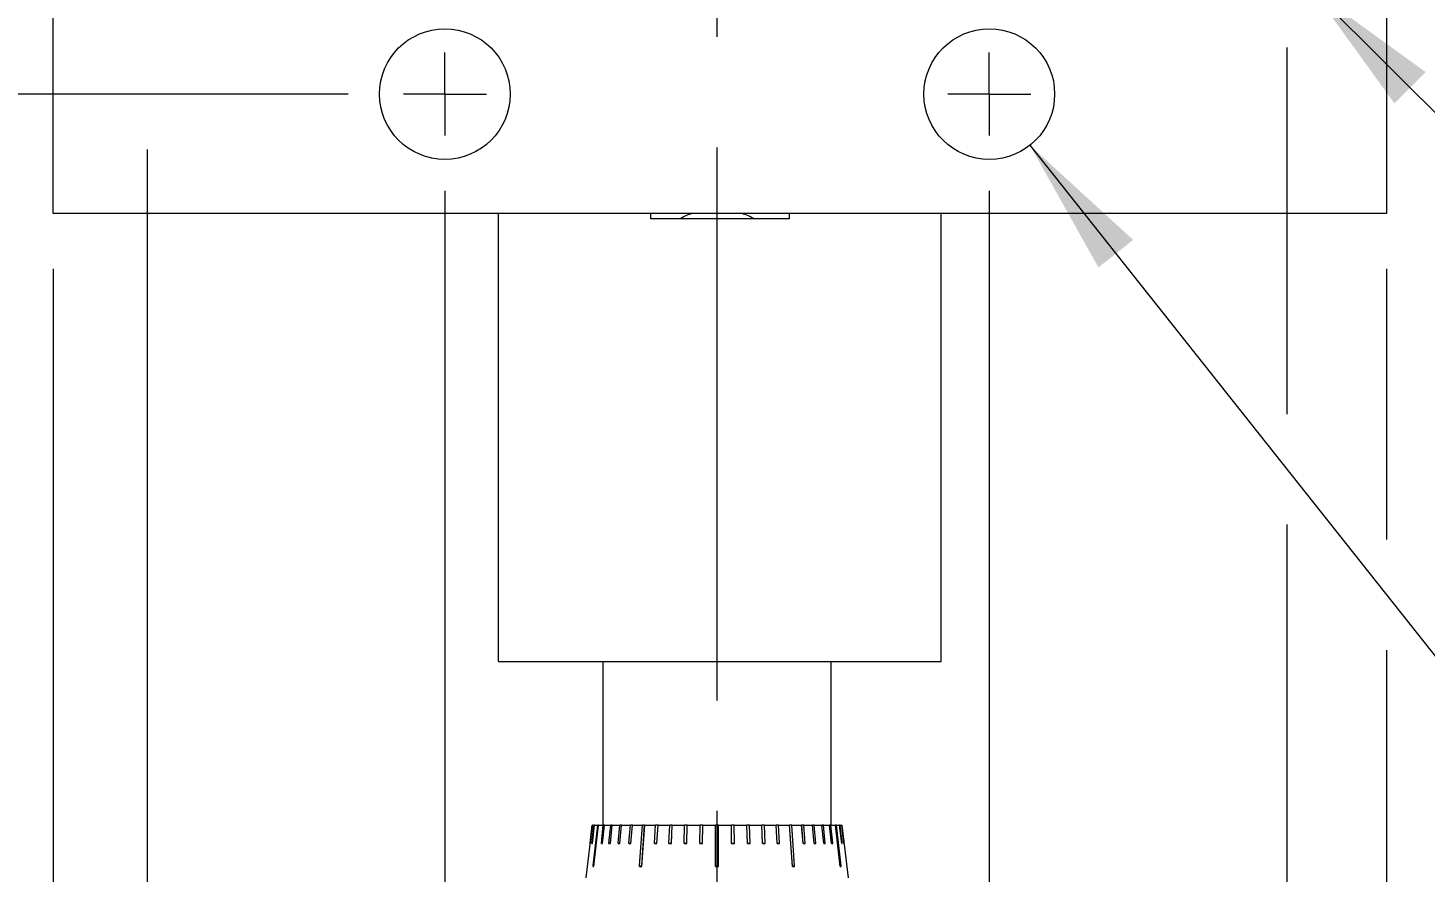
# Model space of a CAD drawing. Header units: millimetres. Extents: x 2 to 278, y 1 to 215.
# Drawn here: x 27.61 to 59.69, y 140.79 to 160.18 of the extents above; entities that cross this region are included whole.
import ezdxf

# ---------------------------------------------------------------- set-up
doc = ezdxf.new("R2010")
doc.units = ezdxf.units.MM
doc.linetypes.add('CENTERX2', pattern=[20.32, 12.7, -2.54, 2.54, -2.54])
doc.styles.add('SLDTEXTSTYLE0', font='TXT', dxfattribs={"width": 0.75})
doc.styles.add('SLDTEXTSTYLE2', font='TXT', dxfattribs={"width": 0.7})
doc.dimstyles.new('SLDDIMSTYLE1', dxfattribs={"dimtxt": 2.116667, "dimasz": 3.175, "dimexe": 0, "dimexo": 0.0625, "dimgap": 0.529167, "dimtad": 0, "dimtih": 1, "dimtoh": 1, "dimdec": 1, "dimlfac": 2, "dimrnd": 1e-09, "dimzin": 4, "dimdsep": 46, "dimtxsty": 'SLDTEXTSTYLE0', "dimsah": 1, "dimcen": 0.09, "dimadec": 0, "dimazin": 1, "dimtfac": 1, "dimtdec": 1, "dimtmove": 0, "dimatfit": 0, "dimfxl": 1, "dimfrac": 2, "dimtolj": 1, "dimtzin": 12, "dimarcsym": 0})
doc.dimstyles.new('SLDDIMSTYLE2', dxfattribs={"dimtxt": 2.116667, "dimasz": 3.175, "dimexe": 0, "dimexo": 0.0625, "dimgap": 0.529167, "dimtad": 0, "dimtih": 1, "dimtoh": 1, "dimdec": 1, "dimlfac": 2, "dimrnd": 1e-09, "dimzin": 12, "dimdsep": 46, "dimtxsty": 'SLDTEXTSTYLE0', "dimsah": 1, "dimcen": 0.09, "dimadec": 0, "dimazin": 3, "dimtfac": 1, "dimtdec": 1, "dimtofl": 0, "dimtmove": 0, "dimatfit": 3, "dimfxl": 1, "dimfrac": 2, "dimtolj": 1, "dimtzin": 12, "dimarcsym": 0})
doc.dimstyles.new('SLDDIMSTYLE3', dxfattribs={"dimtxt": 2.116667, "dimasz": 3.175, "dimexe": 0, "dimexo": 0.0625, "dimgap": 0.529167, "dimtad": 0, "dimtih": 1, "dimtoh": 1, "dimdec": 1, "dimlfac": 2, "dimrnd": 1e-09, "dimzin": 4, "dimdsep": 46, "dimtxsty": 'SLDTEXTSTYLE0', "dimsah": 1, "dimcen": 0.09, "dimadec": 0, "dimazin": 1, "dimtfac": 1, "dimtdec": 1, "dimtofl": 0, "dimtmove": 0, "dimatfit": 3, "dimfxl": 1, "dimfrac": 2, "dimtolj": 1, "dimtzin": 12, "dimarcsym": 0})
doc.dimstyles.new('SLDDIMSTYLE4', dxfattribs={"dimtxt": 2.116667, "dimasz": 3.175, "dimexe": 0, "dimexo": 0.0625, "dimgap": 0.529167, "dimtad": 0, "dimtih": 1, "dimtoh": 1, "dimdec": 1, "dimlfac": 2, "dimrnd": 1e-09, "dimzin": 12, "dimdsep": 46, "dimtxsty": 'SLDTEXTSTYLE0', "dimsah": 1, "dimcen": 0, "dimadec": 0, "dimazin": 3, "dimtfac": 1, "dimtdec": 1, "dimtofl": 0, "dimtmove": 0, "dimatfit": 3, "dimfxl": 1, "dimfrac": 2, "dimtolj": 1, "dimtzin": 12, "dimarcsym": 0})

# ---------------------------------------------------------------- blocks, each defined once
blk = doc.blocks.new('_D_7')
at = {"color": 7, "linetype": 'Continuous', "lineweight": 0}
for p, q in [((29.085, 183.655), (7.476, 183.655)), ((9.254, 183.655), (9.254, 174.947)), ((34.963, 183.655), (31.625, 183.655)), ((5.375, 171.155), (4.732, 171.155)), ((4.732, 171.155), (4.732, 167.792)), ((13.133, 171.155), (13.776, 171.155)), ((13.776, 171.155), (13.776, 167.792)), ((4.732, 167.792), (5.375, 167.792)), ((13.776, 167.792), (13.133, 167.792)), ((9.254, 158.655), (9.254, 167.363)), ((34.963, 158.655), (7.476, 158.655))]:
    blk.add_line(p, q, dxfattribs=at)
at = {"color": 7, "linetype": 'Continuous', "lineweight": 18}
for points in [[(9.254, 183.655), (8.746, 180.48), (9.762, 180.48)], [(9.254, 158.655), (9.762, 161.83), (8.746, 161.83)]]:
    blk.add_solid(points, dxfattribs=at)
at = {"color": 7, "linetype": 'Continuous', "lineweight": 18, "char_height": 2.1167, "attachment_point": 1, "style": 'SLDTEXTSTYLE0'}
for s, insert in [('50.0mm', (3.872, 174.313)), ('1.97in', (5.375, 170.521))]:
    blk.add_mtext(s, dxfattribs=dict(at, insert=insert))
blk = doc.blocks.new('_D_8')
at = {"color": 7, "linetype": 'Continuous', "lineweight": 0}
for p, q in [((37.186, 156.433), (37.186, 112.638)), ((49.686, 156.433), (49.686, 112.638)), ((37.186, 114.416), (30.836, 114.416)), ((39.557, 114.416), (38.913, 114.416)), ((38.913, 114.416), (38.913, 111.053)), ((47.314, 114.416), (47.958, 114.416)), ((47.958, 114.416), (47.958, 111.053)), ((49.686, 114.416), (56.036, 114.416)), ((38.913, 111.053), (39.557, 111.053)), ((47.958, 111.053), (47.314, 111.053))]:
    blk.add_line(p, q, dxfattribs=at)
at = {"color": 7, "linetype": 'Continuous', "lineweight": 18}
for points in [[(37.186, 114.416), (34.011, 114.924), (34.011, 113.908)], [(49.686, 114.416), (52.861, 113.908), (52.861, 114.924)]]:
    blk.add_solid(points, dxfattribs=at)
at = {"color": 7, "linetype": 'Continuous', "lineweight": 18, "char_height": 2.1167, "attachment_point": 1, "style": 'SLDTEXTSTYLE0'}
for s, insert in [('25.0mm', (38.054, 117.574)), ('0.98in', (39.557, 113.782))]:
    blk.add_mtext(s, dxfattribs=dict(at, insert=insert))
blk = doc.blocks.new('_D_9')
at = {"color": 7, "linetype": 'Continuous', "lineweight": 0}
for p, q in [((56.517, 159.725), (56.517, 151.309)), ((30.355, 157.385), (30.355, 103.051)), ((56.517, 148.769), (56.517, 103.051)), ((30.355, 104.829), (36.845, 104.829)), ((39.557, 104.829), (38.913, 104.829)), ((38.913, 104.829), (38.913, 101.466)), ((47.314, 104.829), (47.958, 104.829)), ((47.958, 104.829), (47.958, 101.466)), ((56.517, 104.829), (50.027, 104.829)), ((38.913, 101.466), (39.557, 101.466)), ((47.958, 101.466), (47.314, 101.466))]:
    blk.add_line(p, q, dxfattribs=at)
at = {"color": 7, "linetype": 'Continuous', "lineweight": 18}
for points in [[(30.355, 104.829), (33.53, 104.321), (33.53, 105.337)], [(56.517, 104.829), (53.342, 105.337), (53.342, 104.321)]]:
    blk.add_solid(points, dxfattribs=at)
at = {"color": 7, "linetype": 'Continuous', "lineweight": 18, "char_height": 2.1167, "attachment_point": 1, "style": 'SLDTEXTSTYLE0'}
for s, insert in [('52.3mm', (38.054, 107.986)), ('2.06in', (39.557, 104.194))]:
    blk.add_mtext(s, dxfattribs=dict(at, insert=insert))
blk = doc.blocks.new('_D_10')
at = {"color": 7, "linetype": 'Continuous', "lineweight": 0}
for p, q in [((57.1, 161.047), (64.221, 153.926)), ((64.221, 153.926), (68.031, 153.926))]:
    blk.add_line(p, q, dxfattribs=at)
at = {"color": 7, "linetype": 'Continuous', "lineweight": 18}
blk.add_solid([(57.1, 161.047), (58.986, 158.442), (59.704, 159.161)], dxfattribs=at)
at = {"color": 7, "linetype": 'Continuous', "lineweight": 18, "attachment_point": 1}
for s, insert, char_height, style in [('M4 x 0.7 THREAD', (68.031, 154.973), 2.11667, 'SLDTEXTSTYLE2'), ('5.6mm [0.22in] DEEP', (68.031, 151.61), 2.11667, 'SLDTEXTSTYLE0'), ('4 PLACES', (68.031, 148.247), 2.1167, 'SLDTEXTSTYLE0')]:
    blk.add_mtext(s, dxfattribs=dict(at, insert=insert, char_height=char_height, style=style))
blk = doc.blocks.new('_D_11')
at = {"color": 7, "linetype": 'Continuous', "lineweight": 0}
for p, q in [((50.618, 157.48), (65.264, 139.005)), ((65.264, 139.005), (69.074, 139.005))]:
    blk.add_line(p, q, dxfattribs=at)
at = {"color": 7, "linetype": 'Continuous', "lineweight": 18}
blk.add_solid([(50.618, 157.48), (52.192, 154.676), (52.988, 155.307)], dxfattribs=at)
at = {"color": 7, "linetype": 'Continuous', "lineweight": 18, "attachment_point": 1}
for s, insert, char_height, style in [('M6 x 1.0 THREAD', (69.074, 140.052), 2.11667, 'SLDTEXTSTYLE2'), ('5.6mm [0.22in] DEEP', (69.074, 136.689), 2.11667, 'SLDTEXTSTYLE0'), ('7 PLACES', (69.074, 133.325), 2.1167, 'SLDTEXTSTYLE0')]:
    blk.add_mtext(s, dxfattribs=dict(at, insert=insert, char_height=char_height, style=style))
blk = doc.blocks.new('_D_12')
at = {"color": 7, "linetype": 'Continuous', "lineweight": 0}
for p, q in [((28.196, 154.645), (28.196, 91.051)), ((58.803, 154.645), (58.803, 148.425)), ((58.803, 145.885), (58.803, 91.051)), ((28.196, 92.829), (36.845, 92.829)), ((39.557, 92.829), (38.913, 92.829)), ((38.913, 92.829), (38.913, 89.466)), ((47.314, 92.829), (47.958, 92.829)), ((47.958, 92.829), (47.958, 89.466)), ((58.803, 92.829), (50.027, 92.829)), ((38.913, 89.466), (39.557, 89.466)), ((47.958, 89.466), (47.314, 89.466))]:
    blk.add_line(p, q, dxfattribs=at)
at = {"color": 7, "linetype": 'Continuous', "lineweight": 18}
for points in [[(28.196, 92.829), (31.371, 92.321), (31.371, 93.337)], [(58.803, 92.829), (55.628, 93.337), (55.628, 92.321)]]:
    blk.add_solid(points, dxfattribs=at)
at = {"color": 7, "linetype": 'Continuous', "lineweight": 18, "char_height": 2.1167, "attachment_point": 1, "style": 'SLDTEXTSTYLE0'}
for s, insert in [('61.2mm', (38.054, 95.986)), ('2.41in', (39.557, 92.194))]:
    blk.add_mtext(s, dxfattribs=dict(at, insert=insert))
blk = doc.blocks.new('SW_CENTERMARKSYMBOL_12')
at = {"color": 0, "linetype": 'Continuous', "lineweight": 18}
for q in [(0, 0.9525), (-0.9525, 0), (0, -0.9525), (0.9525, 0)]:
    blk.add_line((0, 0), q, dxfattribs=at)
blk = doc.blocks.new('SW_CENTERMARKSYMBOL_14')
at = {"color": 0, "linetype": 'Continuous', "lineweight": 18}
for q in [(0, 0.9525), (-0.9525, 0), (0, -0.9525), (0.9525, 0)]:
    blk.add_line((0, 0), q, dxfattribs=at)

msp = doc.modelspace()

# ---------------------------------------------------------------- linework, layer by layer
at = {"color": 7, "linetype": 'CENTERX2', "lineweight": 18}
msp.add_line((43.436, 124.413), (43.436, 188.414), dxfattribs=at)
at = {"color": 7, "linetype": 'Continuous', "lineweight": 18}
for p, q in [((28.196, 155.915), (28.196, 186.395)), ((58.803, 186.395), (58.803, 155.915)), ((58.803, 155.915), (28.196, 155.915)), ((38.419, 145.628), (38.419, 155.915)), ((41.912, 155.788), (41.912, 155.915)), ((45.087, 155.915), (45.087, 155.788)), ((48.579, 145.628), (48.579, 155.915)), ((45.087, 155.788), (41.912, 155.788)), ((38.419, 145.628), (48.579, 145.628)), ((40.816, 145.628), (40.816, 141.866)), ((46.055, 141.866), (46.055, 145.628)), ((40.566, 141.866), (40.42, 140.659)), ((40.519, 141.455), (40.568, 141.866)), ((40.523, 141.446), (40.573, 141.866)), ((40.523, 141.455), (40.572, 141.866)), ((40.561, 141.455), (40.609, 141.866)), ((40.566, 141.866), (40.568, 141.866)), ((40.572, 141.866), (40.568, 141.866)), ((40.572, 141.866), (40.573, 141.866)), ((40.573, 141.866), (40.611, 141.866)), ((40.573, 141.446), (40.622, 141.866)), ((40.573, 141.455), (40.621, 141.866)), ((40.588, 140.93), (40.695, 141.866)), ((40.607, 140.921), (40.716, 141.866)), ((40.607, 140.93), (40.715, 141.866)), ((40.621, 141.866), (40.609, 141.866)), ((40.621, 141.866), (40.622, 141.866)), ((40.622, 141.866), (40.696, 141.866)), ((40.715, 141.866), (40.695, 141.866)), ((40.715, 141.866), (40.716, 141.866)), ((40.716, 141.866), (40.825, 141.866)), ((40.779, 141.455), (40.824, 141.866)), ((40.806, 141.446), (40.852, 141.866)), ((40.806, 141.455), (40.851, 141.866)), ((40.851, 141.866), (40.824, 141.866)), ((40.851, 141.866), (40.852, 141.866)), ((40.852, 141.866), (40.995, 141.866)), ((40.952, 141.455), (40.994, 141.866)), ((40.986, 141.446), (41.029, 141.866)), ((40.986, 141.455), (41.028, 141.866)), ((41.028, 141.866), (40.994, 141.866)), ((41.028, 141.866), (41.029, 141.866)), ((41.029, 141.866), (41.204, 141.866)), ((41.165, 141.455), (41.203, 141.866)), ((41.243, 141.866), (41.203, 141.866)), ((41.205, 141.446), (41.244, 141.866)), ((41.205, 141.455), (41.243, 141.866)), ((41.243, 141.866), (41.244, 141.866)), ((41.244, 141.866), (41.448, 141.866)), ((41.413, 141.455), (41.447, 141.866)), ((41.493, 141.866), (41.447, 141.866)), ((41.459, 141.446), (41.494, 141.866)), ((41.459, 141.455), (41.493, 141.866)), ((41.493, 141.866), (41.494, 141.866)), ((41.494, 141.866), (41.723, 141.866)), ((41.655, 140.93), (41.722, 141.866)), ((41.707, 140.921), (41.774, 141.866)), ((41.707, 140.93), (41.773, 141.866)), ((41.773, 141.866), (41.722, 141.866)), ((41.773, 141.866), (41.774, 141.866)), ((41.774, 141.866), (42.025, 141.866)), ((42, 141.455), (42.024, 141.866)), ((42.08, 141.866), (42.024, 141.866)), ((42.056, 141.446), (42.08, 141.866)), ((42.056, 141.455), (42.08, 141.866)), ((42.08, 141.866), (42.349, 141.866)), ((42.08, 141.866), (42.08, 141.866)), ((42.33, 141.455), (42.349, 141.866)), ((42.408, 141.866), (42.349, 141.866)), ((42.389, 141.446), (42.408, 141.866)), ((42.389, 141.455), (42.408, 141.866)), ((42.408, 141.866), (42.691, 141.866)), ((42.408, 141.866), (42.408, 141.866)), ((42.678, 141.455), (42.69, 141.866)), ((42.752, 141.866), (42.69, 141.866)), ((42.74, 141.446), (42.752, 141.866)), ((42.74, 141.455), (42.752, 141.866)), ((42.752, 141.866), (43.044, 141.866)), ((42.752, 141.866), (42.752, 141.866)), ((43.038, 141.455), (43.044, 141.866)), ((43.107, 141.866), (43.044, 141.866)), ((43.101, 141.446), (43.107, 141.866)), ((43.101, 141.455), (43.107, 141.866)), ((43.107, 141.866), (43.403, 141.866)), ((43.107, 141.866), (43.107, 141.866)), ((43.403, 140.93), (43.403, 141.866)), ((43.467, 141.866), (43.403, 141.866)), ((43.467, 140.921), (43.467, 141.866)), ((43.467, 141.866), (43.763, 141.866)), ((43.467, 140.93), (43.467, 141.866)), ((43.77, 141.446), (43.763, 141.866)), ((43.77, 141.455), (43.763, 141.866)), ((43.826, 141.866), (43.763, 141.866)), ((43.763, 141.866), (43.763, 141.866)), ((43.826, 141.866), (44.118, 141.866)), ((43.833, 141.455), (43.826, 141.866)), ((44.131, 141.446), (44.118, 141.866)), ((44.131, 141.455), (44.118, 141.866)), ((44.18, 141.866), (44.118, 141.866)), ((44.118, 141.866), (44.118, 141.866)), ((44.18, 141.866), (44.462, 141.866)), ((44.192, 141.455), (44.18, 141.866)), ((44.481, 141.446), (44.462, 141.866)), ((44.463, 141.866), (44.462, 141.866)), ((44.481, 141.455), (44.463, 141.866)), ((44.522, 141.866), (44.463, 141.866)), ((44.521, 141.866), (44.79, 141.866)), ((44.54, 141.455), (44.522, 141.866)), ((44.814, 141.446), (44.79, 141.866)), ((44.791, 141.866), (44.79, 141.866)), ((44.814, 141.455), (44.791, 141.866)), ((44.846, 141.866), (44.791, 141.866)), ((44.846, 141.866), (45.097, 141.866)), ((44.87, 141.455), (44.846, 141.866)), ((45.164, 140.921), (45.097, 141.866)), ((45.164, 140.93), (45.097, 141.866)), ((45.149, 141.866), (45.097, 141.866)), ((45.097, 141.866), (45.097, 141.866)), ((45.148, 141.866), (45.377, 141.866)), ((45.215, 140.93), (45.149, 141.866)), ((45.412, 141.446), (45.377, 141.866)), ((45.378, 141.866), (45.377, 141.866)), ((45.412, 141.455), (45.378, 141.866)), ((45.424, 141.866), (45.378, 141.866)), ((45.423, 141.866), (45.627, 141.866)), ((45.458, 141.455), (45.424, 141.866)), ((45.666, 141.446), (45.627, 141.866)), ((45.666, 141.455), (45.627, 141.866)), ((45.668, 141.866), (45.627, 141.866)), ((45.627, 141.866), (45.627, 141.866)), ((45.667, 141.866), (45.842, 141.866)), ((45.706, 141.455), (45.668, 141.866)), ((45.885, 141.446), (45.842, 141.866)), ((45.843, 141.866), (45.842, 141.866)), ((45.885, 141.455), (45.843, 141.866)), ((45.877, 141.866), (45.843, 141.866)), ((45.876, 141.866), (46.019, 141.866)), ((45.919, 141.455), (45.877, 141.866)), ((46.065, 141.446), (46.019, 141.866)), ((46.02, 141.866), (46.019, 141.866)), ((46.065, 141.455), (46.02, 141.866)), ((46.047, 141.866), (46.02, 141.866)), ((46.046, 141.866), (46.155, 141.866)), ((46.092, 141.455), (46.047, 141.866)), ((46.264, 140.921), (46.155, 141.866)), ((46.156, 141.866), (46.155, 141.866)), ((46.264, 140.93), (46.156, 141.866)), ((46.176, 141.866), (46.156, 141.866)), ((46.175, 141.866), (46.249, 141.866)), ((46.284, 140.93), (46.176, 141.866)), ((46.299, 141.446), (46.249, 141.866)), ((46.25, 141.866), (46.249, 141.866)), ((46.299, 141.455), (46.25, 141.866)), ((46.262, 141.866), (46.25, 141.866)), ((46.261, 141.866), (46.298, 141.866)), ((46.311, 141.455), (46.262, 141.866)), ((46.349, 141.446), (46.298, 141.866)), ((46.299, 141.866), (46.298, 141.866)), ((46.349, 141.455), (46.299, 141.866)), ((46.303, 141.866), (46.299, 141.866)), ((46.303, 141.866), (46.306, 141.866)), ((46.353, 141.455), (46.303, 141.866)), ((46.452, 140.659), (46.306, 141.866)), ((40.519, 141.455), (40.523, 141.455)), ((40.519, 141.446), (40.519, 141.455)), ((40.523, 141.446), (40.523, 141.455)), ((40.561, 141.455), (40.573, 141.455)), ((40.561, 141.446), (40.561, 141.455)), ((40.573, 141.446), (40.573, 141.455)), ((40.779, 141.455), (40.806, 141.455)), ((40.779, 141.446), (40.779, 141.455)), ((40.806, 141.446), (40.806, 141.455)), ((40.952, 141.455), (40.986, 141.455)), ((40.952, 141.446), (40.952, 141.455)), ((40.986, 141.446), (40.986, 141.455)), ((41.165, 141.455), (41.205, 141.455)), ((41.165, 141.446), (41.165, 141.455)), ((41.205, 141.446), (41.205, 141.455)), ((41.413, 141.455), (41.459, 141.455)), ((41.413, 141.446), (41.413, 141.455)), ((41.459, 141.446), (41.459, 141.455)), ((42, 141.455), (42.056, 141.455)), ((42, 141.446), (42, 141.455)), ((42.056, 141.446), (42.056, 141.455)), ((42.33, 141.455), (42.389, 141.455)), ((42.33, 141.446), (42.33, 141.455)), ((42.389, 141.446), (42.389, 141.455)), ((42.678, 141.455), (42.74, 141.455)), ((42.678, 141.446), (42.678, 141.455)), ((42.74, 141.446), (42.74, 141.455)), ((43.038, 141.455), (43.101, 141.455)), ((43.038, 141.446), (43.038, 141.455)), ((43.101, 141.446), (43.101, 141.455)), ((43.77, 141.455), (43.833, 141.455)), ((43.77, 141.446), (43.77, 141.455)), ((43.833, 141.446), (43.833, 141.455)), ((44.131, 141.455), (44.192, 141.455)), ((44.131, 141.446), (44.131, 141.455)), ((44.192, 141.446), (44.192, 141.455)), ((44.481, 141.455), (44.54, 141.455)), ((44.481, 141.446), (44.481, 141.455)), ((44.54, 141.446), (44.54, 141.455)), ((44.814, 141.455), (44.87, 141.455)), ((44.814, 141.446), (44.814, 141.455)), ((44.87, 141.446), (44.87, 141.455)), ((45.412, 141.455), (45.458, 141.455)), ((45.412, 141.446), (45.412, 141.455)), ((45.458, 141.446), (45.458, 141.455)), ((45.666, 141.455), (45.706, 141.455)), ((45.666, 141.446), (45.666, 141.455)), ((45.706, 141.446), (45.706, 141.455)), ((45.885, 141.455), (45.919, 141.455)), ((45.885, 141.446), (45.885, 141.455)), ((45.919, 141.446), (45.919, 141.455)), ((46.065, 141.455), (46.092, 141.455)), ((46.065, 141.446), (46.065, 141.455)), ((46.092, 141.446), (46.092, 141.455)), ((46.299, 141.455), (46.311, 141.455)), ((46.299, 141.446), (46.299, 141.455)), ((46.311, 141.446), (46.311, 141.455)), ((46.349, 141.455), (46.353, 141.455)), ((46.349, 141.446), (46.349, 141.455)), ((46.353, 141.446), (46.353, 141.455)), ((40.519, 141.446), (40.523, 141.446)), ((40.561, 141.446), (40.573, 141.446)), ((40.779, 141.446), (40.806, 141.446)), ((40.952, 141.446), (40.986, 141.446)), ((41.165, 141.446), (41.205, 141.446)), ((41.413, 141.446), (41.459, 141.446)), ((42, 141.446), (42.056, 141.446)), ((42.33, 141.446), (42.389, 141.446)), ((42.678, 141.446), (42.74, 141.446)), ((43.038, 141.446), (43.101, 141.446)), ((43.77, 141.446), (43.833, 141.446)), ((44.131, 141.446), (44.192, 141.446)), ((44.481, 141.446), (44.54, 141.446)), ((44.814, 141.446), (44.87, 141.446)), ((45.412, 141.446), (45.458, 141.446)), ((45.666, 141.446), (45.706, 141.446)), ((45.885, 141.446), (45.919, 141.446)), ((46.065, 141.446), (46.092, 141.446)), ((46.299, 141.446), (46.311, 141.446)), ((46.349, 141.446), (46.353, 141.446)), ((40.588, 140.93), (40.607, 140.93)), ((40.588, 140.921), (40.588, 140.93)), ((40.588, 140.921), (40.607, 140.921)), ((40.607, 140.921), (40.607, 140.93)), ((41.655, 140.93), (41.707, 140.93)), ((41.655, 140.921), (41.655, 140.93)), ((41.655, 140.921), (41.707, 140.921)), ((41.707, 140.921), (41.707, 140.93)), ((43.403, 140.93), (43.467, 140.93)), ((43.403, 140.921), (43.403, 140.93)), ((43.403, 140.921), (43.467, 140.921)), ((43.467, 140.921), (43.467, 140.93)), ((45.164, 140.93), (45.215, 140.93)), ((45.164, 140.921), (45.164, 140.93)), ((45.164, 140.921), (45.215, 140.921)), ((45.215, 140.921), (45.215, 140.93)), ((46.264, 140.93), (46.284, 140.93)), ((46.264, 140.921), (46.264, 140.93)), ((46.264, 140.921), (46.284, 140.921)), ((46.284, 140.921), (46.284, 140.93))]:
    msp.add_line(p, q, dxfattribs=at)
for centre in [(37.186, 158.655), (49.686, 158.655)]:
    msp.add_circle(centre, 1.5, dxfattribs=at)
for centre, start, end in [((43.525, 154.028), 109.3427, 118.3511), ((43.346, 154.028), 61.6489, 70.6573)]:
    msp.add_arc(centre, 2, start, end, dxfattribs=at)

# ---------------------------------------------------------------- block references
at = {"color": 7, "linetype": 'Continuous', "lineweight": 0}
for name, p in [('SW_CENTERMARKSYMBOL_12', (37.186, 158.655)), ('SW_CENTERMARKSYMBOL_14', (49.686, 158.655))]:
    msp.add_blockref(name, p, dxfattribs=at)

# ---------------------------------------------------------------- dimensions: what is measured, and where the dimension line sits
at = {"color": 7, "linetype": 'Continuous', "lineweight": 18}
dim = msp.add_linear_dim(base=(9.254, 158.655), p1=(36.233, 183.655), p2=(36.233, 158.655), angle=90, dimstyle='SLDDIMSTYLE3', dxfattribs=at)
dim.commit()
dim.dimension.update_dxf_attribs({"geometry": '_D_7', "text_midpoint": (9.254, 171.155), "dimtype": 160})
for p1, p2, text, picture, middle in [((55.933, 162.213), (57.1, 161.047), 'M4 x 0.7 THREAD\\P5.6mm [0.22in] DEEP\\P4 PLACES', '_D_10', (81.679, 153.926)), ((48.754, 159.831), (50.618, 157.48), 'M6 x 1.0 THREAD\\P5.6mm [0.22in] DEEP\\P7 PLACES', '_D_11', (82.723, 139.005))]:
    dim = msp.add_diameter_dim_2p(p1=p1, p2=p2, text=text, dimstyle='SLDDIMSTYLE4', override={"dimpost": '<>'}, dxfattribs=at)
    dim.commit()
    dim.dimension.update_dxf_attribs({"geometry": picture, "text_midpoint": middle, "dimtype": 163})
for base, p1, p2, dimstyle, picture, middle in [((56.517, 104.829), (30.355, 160.995), (56.517, 160.995), 'SLDDIMSTYLE2', '_D_9', (43.436, 104.829)), ((49.686, 114.416), (37.186, 157.703), (49.686, 157.703), 'SLDDIMSTYLE1', '_D_8', (43.436, 114.416)), ((28.196, 92.829), (58.803, 155.915), (28.196, 155.915), 'SLDDIMSTYLE2', '_D_12', (43.436, 92.829))]:
    dim = msp.add_linear_dim(base=base, p1=p1, p2=p2, dimstyle=dimstyle, dxfattribs=at)
    dim.commit()
    dim.dimension.update_dxf_attribs({"geometry": picture, "text_midpoint": middle, "dimtype": 160})

doc.saveas('drawing.dxf')
